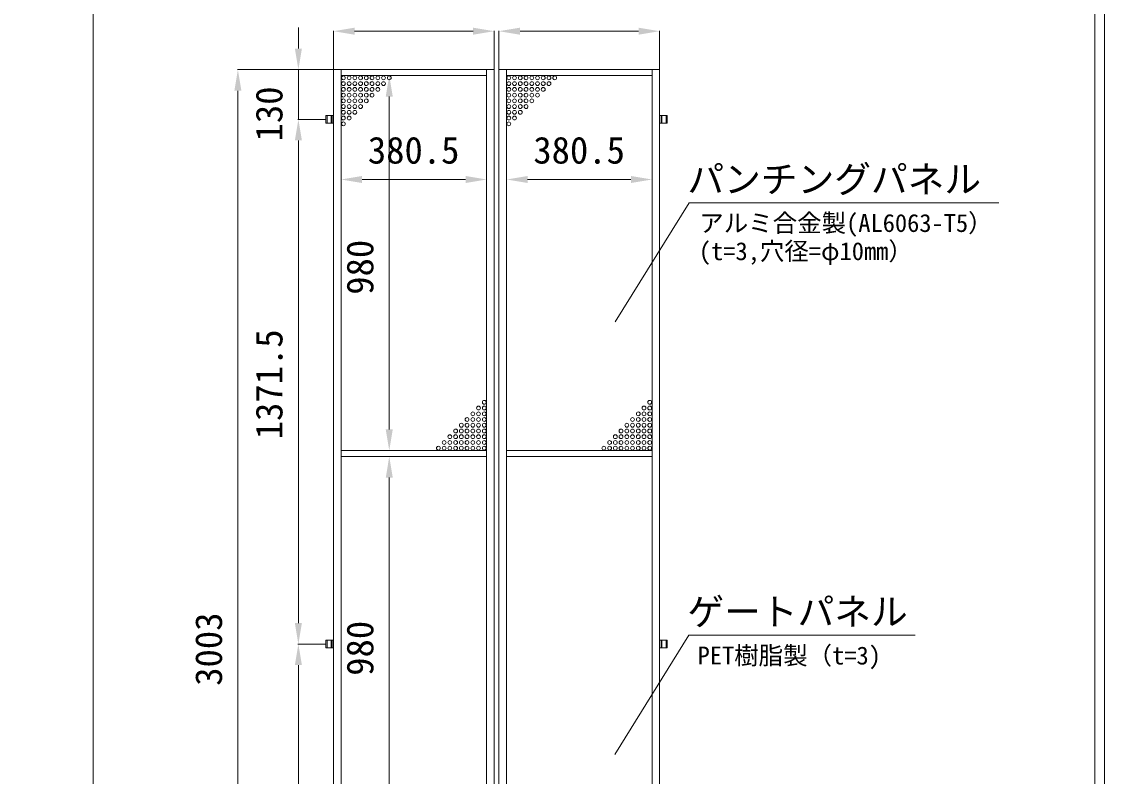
# Model space of a CAD drawing. Units: millimetres, scale not verified. Extents: x -6980 to 13145, y -14438 to 14438.
# Drawn here: x 10313 to 13145, y -8686 to -6714 of the extents above; entities that cross this region are included whole.
import ezdxf
from ezdxf.enums import TextEntityAlignment as Align

# ---------------------------------------------------------------- set-up
doc = ezdxf.new("R2010")
doc.units = ezdxf.units.MM
doc.header["$LTSCALE"] = 38
doc.linetypes.add('DASHED1', pattern=[1.8, 1.2, -0.6])
for name, color, linetype, lineweight in [('0-2_ACCG-3018', 7, 'Continuous', 18), ('0-A_図面枠', 7, 'Continuous', 18), ('0-B_寸法', 3, 'Continuous', 18), ('1-5_標準ﾊﾟﾈﾙ', 7, 'Continuous', 18), ('1-7_文字', 7, 'Continuous', 18)]:
    doc.layers.add(name, color=color, linetype=linetype, lineweight=lineweight)
doc.styles.add('ＭＳ ゴシック', font='')
doc.styles.get('ＭＳ ゴシック').set_extended_font_data('MS Gothic')

msp = doc.modelspace()

# ---------------------------------------------------------------- linework, layer by layer
at = {"layer": '0-2_ACCG-3018'}
for centre in [(11154.7, -6860.55), (11154.7, -6875.55), (11169.7, -6860.55), (11169.7, -6875.55), (11184.7, -6860.55), (11184.7, -6875.55), (11199.7, -6860.55), (11199.7, -6875.55), (11214.7, -6860.55), (11214.7, -6875.55), (11229.7, -6860.55), (11229.7, -6875.55), (11244.7, -6860.55), (11244.7, -6875.55), (11259.7, -6860.55), (11259.7, -6875.55), (11274.7, -6860.55), (11587.4, -6860.55), (11587.4, -6875.55), (11602.4, -6860.55), (11602.4, -6875.55), (11617.4, -6860.55), (11617.4, -6875.55), (11632.4, -6860.55), (11632.4, -6875.55), (11647.4, -6860.55), (11647.4, -6875.55), (11662.4, -6860.55), (11662.4, -6875.55), (11677.4, -6860.55), (11677.4, -6875.55), (11692.4, -6860.55), (11692.4, -6875.55), (11707.4, -6860.55), (11154.7, -6890.55), (11154.7, -6905.55), (11169.7, -6890.55), (11169.7, -6905.55), (11184.7, -6890.55), (11184.7, -6905.55), (11199.7, -6890.55), (11199.7, -6905.55), (11214.7, -6890.55), (11214.7, -6905.55), (11229.7, -6890.55), (11229.7, -6905.55), (11244.7, -6890.55), (11587.4, -6890.55), (11587.4, -6905.55), (11602.4, -6890.55), (11602.4, -6905.55), (11617.4, -6890.55), (11617.4, -6905.55), (11632.4, -6890.55), (11632.4, -6905.55), (11647.4, -6890.55), (11647.4, -6905.55), (11662.4, -6890.55), (11662.4, -6905.55), (11677.4, -6890.55), (11154.7, -6920.55), (11154.7, -6935.55), (11169.7, -6920.55), (11169.7, -6935.55), (11184.7, -6920.55), (11184.7, -6935.55), (11199.7, -6920.55), (11199.7, -6935.55), (11214.7, -6920.55), (11587.4, -6920.55), (11587.4, -6935.55), (11602.4, -6920.55), (11602.4, -6935.55), (11617.4, -6920.55), (11617.4, -6935.55), (11632.4, -6920.55), (11632.4, -6935.55), (11647.4, -6920.55), (11154.7, -6950.55), (11154.7, -6965.55), (11169.7, -6950.55), (11169.7, -6965.55), (11184.7, -6950.55), (11587.4, -6950.55), (11587.4, -6965.55), (11602.4, -6950.55), (11602.4, -6965.55), (11617.4, -6950.55), (11154.7, -6980.55), (11587.4, -6980.55), (11508.2, -7723.55), (11523.2, -7708.55), (11523.2, -7723.55), (11940.9, -7723.55), (11955.9, -7708.55), (11955.9, -7723.55), (11478.2, -7753.55), (11493.2, -7738.55), (11493.2, -7753.55), (11508.2, -7738.55), (11508.2, -7753.55), (11523.2, -7738.55), (11523.2, -7753.55), (11910.9, -7753.55), (11925.9, -7738.55), (11925.9, -7753.55), (11940.9, -7738.55), (11940.9, -7753.55), (11955.9, -7738.55), (11955.9, -7753.55), (11448.2, -7783.55), (11463.2, -7768.55), (11463.2, -7783.55), (11478.2, -7768.55), (11478.2, -7783.55), (11493.2, -7768.55), (11493.2, -7783.55), (11508.2, -7768.55), (11508.2, -7783.55), (11523.2, -7768.55), (11523.2, -7783.55), (11880.9, -7783.55), (11895.9, -7768.55), (11895.9, -7783.55), (11910.9, -7768.55), (11910.9, -7783.55), (11925.9, -7768.55), (11925.9, -7783.55), (11940.9, -7768.55), (11940.9, -7783.55), (11955.9, -7768.55), (11955.9, -7783.55), (11418.2, -7813.55), (11433.2, -7798.55), (11433.2, -7813.55), (11448.2, -7798.55), (11448.2, -7813.55), (11463.2, -7798.55), (11463.2, -7813.55), (11478.2, -7798.55), (11478.2, -7813.55), (11493.2, -7798.55), (11493.2, -7813.55), (11508.2, -7798.55), (11508.2, -7813.55), (11523.2, -7798.55), (11523.2, -7813.55), (11850.9, -7813.55), (11865.9, -7798.55), (11865.9, -7813.55), (11880.9, -7798.55), (11880.9, -7813.55), (11895.9, -7798.55), (11895.9, -7813.55), (11910.9, -7798.55), (11910.9, -7813.55), (11925.9, -7798.55), (11925.9, -7813.55), (11940.9, -7798.55), (11940.9, -7813.55), (11955.9, -7798.55), (11955.9, -7813.55), (11403.2, -7828.55), (11418.2, -7828.55), (11433.2, -7828.55), (11448.2, -7828.55), (11463.2, -7828.55), (11478.2, -7828.55), (11493.2, -7828.55), (11508.2, -7828.55), (11523.2, -7828.55), (11835.9, -7828.55), (11850.9, -7828.55), (11865.9, -7828.55), (11880.9, -7828.55), (11895.9, -7828.55), (11910.9, -7828.55), (11925.9, -7828.55), (11940.9, -7828.55), (11955.9, -7828.55)]:
    msp.add_circle(centre, 5, dxfattribs=at)
at = {"layer": '0-A_図面枠'}
for points in [[(-6980.2, -562.5), (13144.8, -562.5), (13144.8, -14437.5), (-6980.2, -14437.5)], [(10500, -6001.18), (13119.93, -6001.18), (13119.93, -10185.82), (10500, -10185.82)]]:
    msp.add_lwpolyline(points, close=True, dxfattribs=at)
at = {"layer": '0-B_寸法'}
for p, q in [((11037.02, -6784.05), (11037.02, -6729.05)), ((11128.95, -6838.05), (11128.95, -6737.5)), ((11183.95, -6738.5), (11493.95, -6738.5)), ((11548.95, -6838.05), (11548.95, -6737.5)), ((11561.65, -6838.05), (11561.65, -6737.5)), ((11616.65, -6738.5), (11926.65, -6738.5)), ((11981.65, -6838.05), (11981.65, -6737.5)), ((11127.95, -6839.05), (10877.9, -6839.05)), ((11127.95, -6839.05), (11036.02, -6839.05)), ((11037.02, -6839.05), (11037.02, -6969.05)), ((11148.7, -6855.55), (11148.7, -7127.18)), ((11149.7, -6854.55), (11275.7, -6854.55)), ((11529.2, -6855.55), (11529.2, -7127.18)), ((11581.4, -6855.55), (11581.4, -7127.18)), ((11961.9, -6855.55), (11961.9, -7127.18)), ((10878.9, -6894.05), (10878.9, -9787.05)), ((11274.7, -6909.55), (11274.7, -7779.55)), ((11107.95, -6969.05), (11036.02, -6969.05)), ((11107.95, -6969.05), (11036.02, -6969.05)), ((11037.02, -7024.05), (11037.02, -7079.05)), ((11037.02, -7024.05), (11037.02, -8285.55)), ((11203.7, -7126.18), (11474.2, -7126.18)), ((11636.4, -7126.18), (11906.9, -7126.18)), ((11149.7, -7834.55), (11275.7, -7834.55)), ((11149.7, -7850.55), (11275.7, -7850.55)), ((11274.7, -7905.55), (11274.7, -8775.55)), ((11107.95, -8340.55), (11036.02, -8340.55)), ((11107.95, -8340.55), (11036.02, -8340.55)), ((11037.02, -8395.55), (11037.02, -9657.05))]:
    msp.add_line(p, q, dxfattribs=at)
at = {"layer": '0-B_寸法', "color": 91}
for points in [[(11183.95, -6729.35), (11128.95, -6738.5), (11183.95, -6747.68)], [(11493.95, -6729.35), (11548.95, -6738.5), (11493.95, -6747.68)], [(11616.65, -6729.35), (11561.65, -6738.5), (11616.65, -6747.68)], [(11926.65, -6729.35), (11981.65, -6738.5), (11926.65, -6747.68)], [(11027.85, -6784.05), (11037.02, -6839.05), (11046.2, -6784.05)], [(10869.75, -6894.05), (10878.9, -6839.05), (10888.08, -6894.05)], [(11265.55, -6909.55), (11274.7, -6854.55), (11283.88, -6909.55)], [(11027.85, -7024.05), (11037.02, -6969.05), (11046.2, -7024.05)], [(11027.85, -7024.05), (11037.02, -6969.05), (11046.2, -7024.05)], [(11203.7, -7117), (11148.7, -7126.18), (11203.7, -7135.32)], [(11474.2, -7117), (11529.2, -7126.18), (11474.2, -7135.32)], [(11636.4, -7117), (11581.4, -7126.18), (11636.4, -7135.32)], [(11906.9, -7117), (11961.9, -7126.18), (11906.9, -7135.32)], [(11265.55, -7779.55), (11274.7, -7834.55), (11283.88, -7779.55)], [(11265.55, -7905.55), (11274.7, -7850.55), (11283.88, -7905.55)], [(11027.85, -8285.55), (11037.02, -8340.55), (11046.2, -8285.55)], [(11027.85, -8395.55), (11037.02, -8340.55), (11046.2, -8395.55)]]:
    msp.add_solid(points, dxfattribs=at)
at = {"layer": '1-5_標準ﾊﾟﾈﾙ', "linetype": 'DASHED1'}
for p, q in [((11111.95, -6959.05), (11111.95, -6979.05)), ((11122.95, -6959.05), (11122.95, -6979.05)), ((11987.65, -6959.05), (11987.65, -6979.05)), ((11998.65, -6959.05), (11998.65, -6979.05)), ((11111.95, -8330.55), (11111.95, -8350.55)), ((11122.95, -8330.55), (11122.95, -8350.55)), ((11987.65, -8330.55), (11987.65, -8350.55)), ((11998.65, -8330.55), (11998.65, -8350.55))]:
    msp.add_line(p, q, dxfattribs=at)
at = {"layer": '1-5_標準ﾊﾟﾈﾙ'}
for p, q in [((11125.18, -6959.05), (11125.18, -6979.05)), ((11985.45, -6959.05), (11985.45, -6979.05)), ((11125.18, -8330.55), (11125.18, -8350.55)), ((11985.45, -8330.55), (11985.45, -8350.55))]:
    msp.add_line(p, q, dxfattribs=at)
for points in [[(11128.95, -6839.05), (11148.7, -6839.05), (11148.7, -9842.05), (11128.95, -9842.05)], [(11529.2, -6839.05), (11148.7, -6839.05), (11148.7, -6854.55), (11529.2, -6854.55)], [(11548.95, -6839.05), (11529.2, -6839.05), (11529.2, -9842.05), (11548.95, -9842.05)], [(11561.65, -6839.05), (11581.4, -6839.05), (11581.4, -9842.05), (11561.65, -9842.05)], [(11581.4, -6839.05), (11961.9, -6839.05), (11961.9, -6854.55), (11581.4, -6854.55)], [(11981.65, -6839.05), (11961.9, -6839.05), (11961.9, -9842.05), (11981.65, -9842.05)], [(11529.2, -7834.55), (11148.7, -7834.55), (11148.7, -7850.55), (11529.2, -7850.55)], [(11581.4, -7834.55), (11961.9, -7834.55), (11961.9, -7850.55), (11581.4, -7850.55)]]:
    msp.add_lwpolyline(points, close=True, dxfattribs=at)
for points in [[(11128.95, -6979.05), (11108.95, -6979.05), (11108.95, -6959.05), (11128.95, -6959.05)], [(11981.65, -6979.05), (12001.65, -6979.05), (12001.65, -6959.05), (11981.65, -6959.05)], [(11128.95, -8350.55), (11108.95, -8350.55), (11108.95, -8330.55), (11128.95, -8330.55)], [(11981.65, -8350.55), (12001.65, -8350.55), (12001.65, -8330.55), (11981.65, -8330.55)]]:
    msp.add_lwpolyline(points, dxfattribs=at)
at = {"layer": '1-7_文字'}
for p, q in [((11865.35, -7498.57), (12058.67, -7187)), ((12058.67, -7187), (12059.02, -7187)), ((12059.02, -7187), (12868.85, -7187)), ((11865, -8629.17), (12058.3, -8317.57)), ((12058.3, -8317.57), (12058.67, -8317.57)), ((12058.67, -8317.57), (12649.88, -8317.57))]:
    msp.add_line(p, q, dxfattribs=at)

# ---------------------------------------------------------------- texts
at = {"layer": '0-B_寸法', "style": 'ＭＳ ゴシック'}
for s, p in [('130', (11016.62, -7026.65)), ('980', (11254.3, -7427.43)), ('1371.5', (11016.62, -7805.23)), ('3003', (10858.5, -8449.62)), ('980', (11254.3, -8423.42))]:
    msp.add_text(s, height=70.38, rotation=90, dxfattribs=at).set_placement(p, align=Align.BOTTOM_LEFT)
for p in [(11218.8, -7105.78), (11651.5, -7105.78)]:
    msp.add_text('380.5', height=70.38, dxfattribs=at).set_placement(p, align=Align.BOTTOM_LEFT)
at = {"layer": '1-7_文字', "style": 'ＭＳ ゴシック'}
for s, height, p in [('パンチングパネル', 70.38, (12054.5, -7181.6)), ('アルミ合金製(AL6063-T5）', 46.92, (12085.45, -7277.4)), ('(t=3,穴径=φ10mm）', 46.92, (12084.35, -7351.07)), ('ゲートパネル', 70.38, (12054.55, -8312.17)), ('PET樹脂製（t=3)', 46.92, (12081.1, -8407.98))]:
    msp.add_text(s, height=height, dxfattribs=at).set_placement(p, align=Align.BOTTOM_LEFT)

doc.saveas('drawing.dxf')
